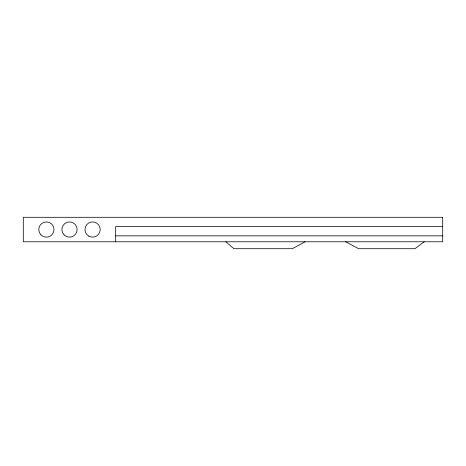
<?xml version="1.0" encoding="UTF-8"?>
<svg xmlns="http://www.w3.org/2000/svg" width="466" height="466" viewBox="0 0 466 466"><rect width="100%" height="100%" fill="white"/><g stroke="black" fill="none" stroke-linecap="round" stroke-linejoin="round"><path stroke-width="0.7" d="M424.223 241.778L414.985 248.704L358.634 248.704L345.702 241.778M305.131 241.778L292.304 248.704L233.926 248.704L225.894 241.778M442.7 226.534L115.679 226.534L115.679 241.778M115.679 235.848L442.7 235.848M442.7 217.296L23.3 217.296L23.3 241.778L442.7 241.778L442.7 217.296M88.773 236.134A7.619 7.619 0 0 0 100.207 229.534A7.619 7.619 0 0 0 88.773 222.934A7.619 7.619 0 0 0 88.773 236.134M41.008 234.922A7.619 7.619 0 0 0 53.759 231.509A7.619 7.619 0 0 0 44.421 222.171A7.619 7.619 0 0 0 41.008 234.922M64.098 234.922A7.619 7.619 0 0 0 76.849 231.509A7.619 7.619 0 0 0 67.518 222.171A7.619 7.619 0 0 0 64.098 234.922"/></g></svg>
